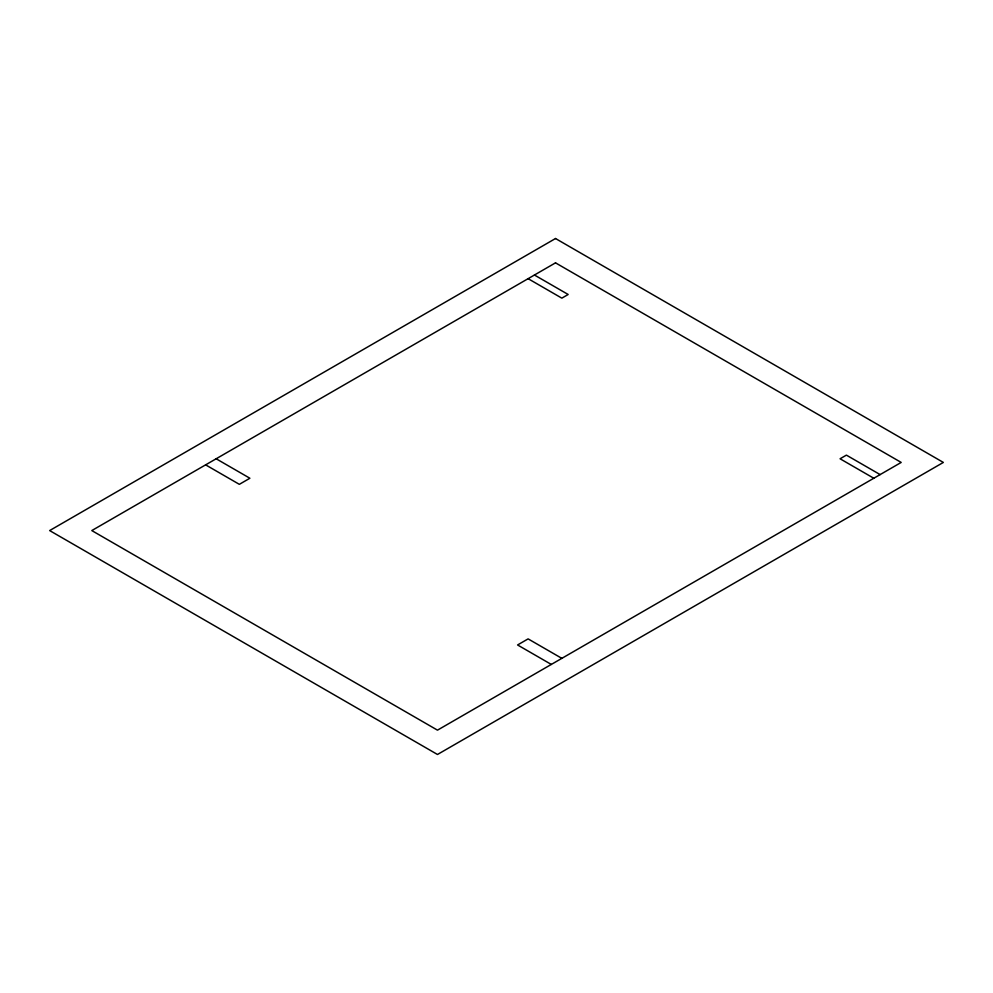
<?xml version="1.0" encoding="UTF-8"?>
<svg xmlns="http://www.w3.org/2000/svg" width="993" height="993" viewBox="0 0 993 993"><rect width="100%" height="100%" fill="white"/><g stroke="black" fill="none" stroke-linecap="round" stroke-linejoin="round"><path stroke-width="1.49" d="M534.445 275.024L568.17 294.487L561.839 298.148L528.115 278.673M880.121 474.592L846.396 455.129L840.066 458.778L873.79 478.241M216.164 458.778L249.888 478.241L239.35 484.336L205.625 464.861M561.839 658.347L528.115 638.884L517.576 644.966L551.301 664.429M555.521 238.519L49.65 530.572L437.479 754.481L943.35 462.428L555.521 238.519M555.521 262.847L91.803 530.572L437.479 730.153L901.197 462.428L555.521 262.847"/></g></svg>
